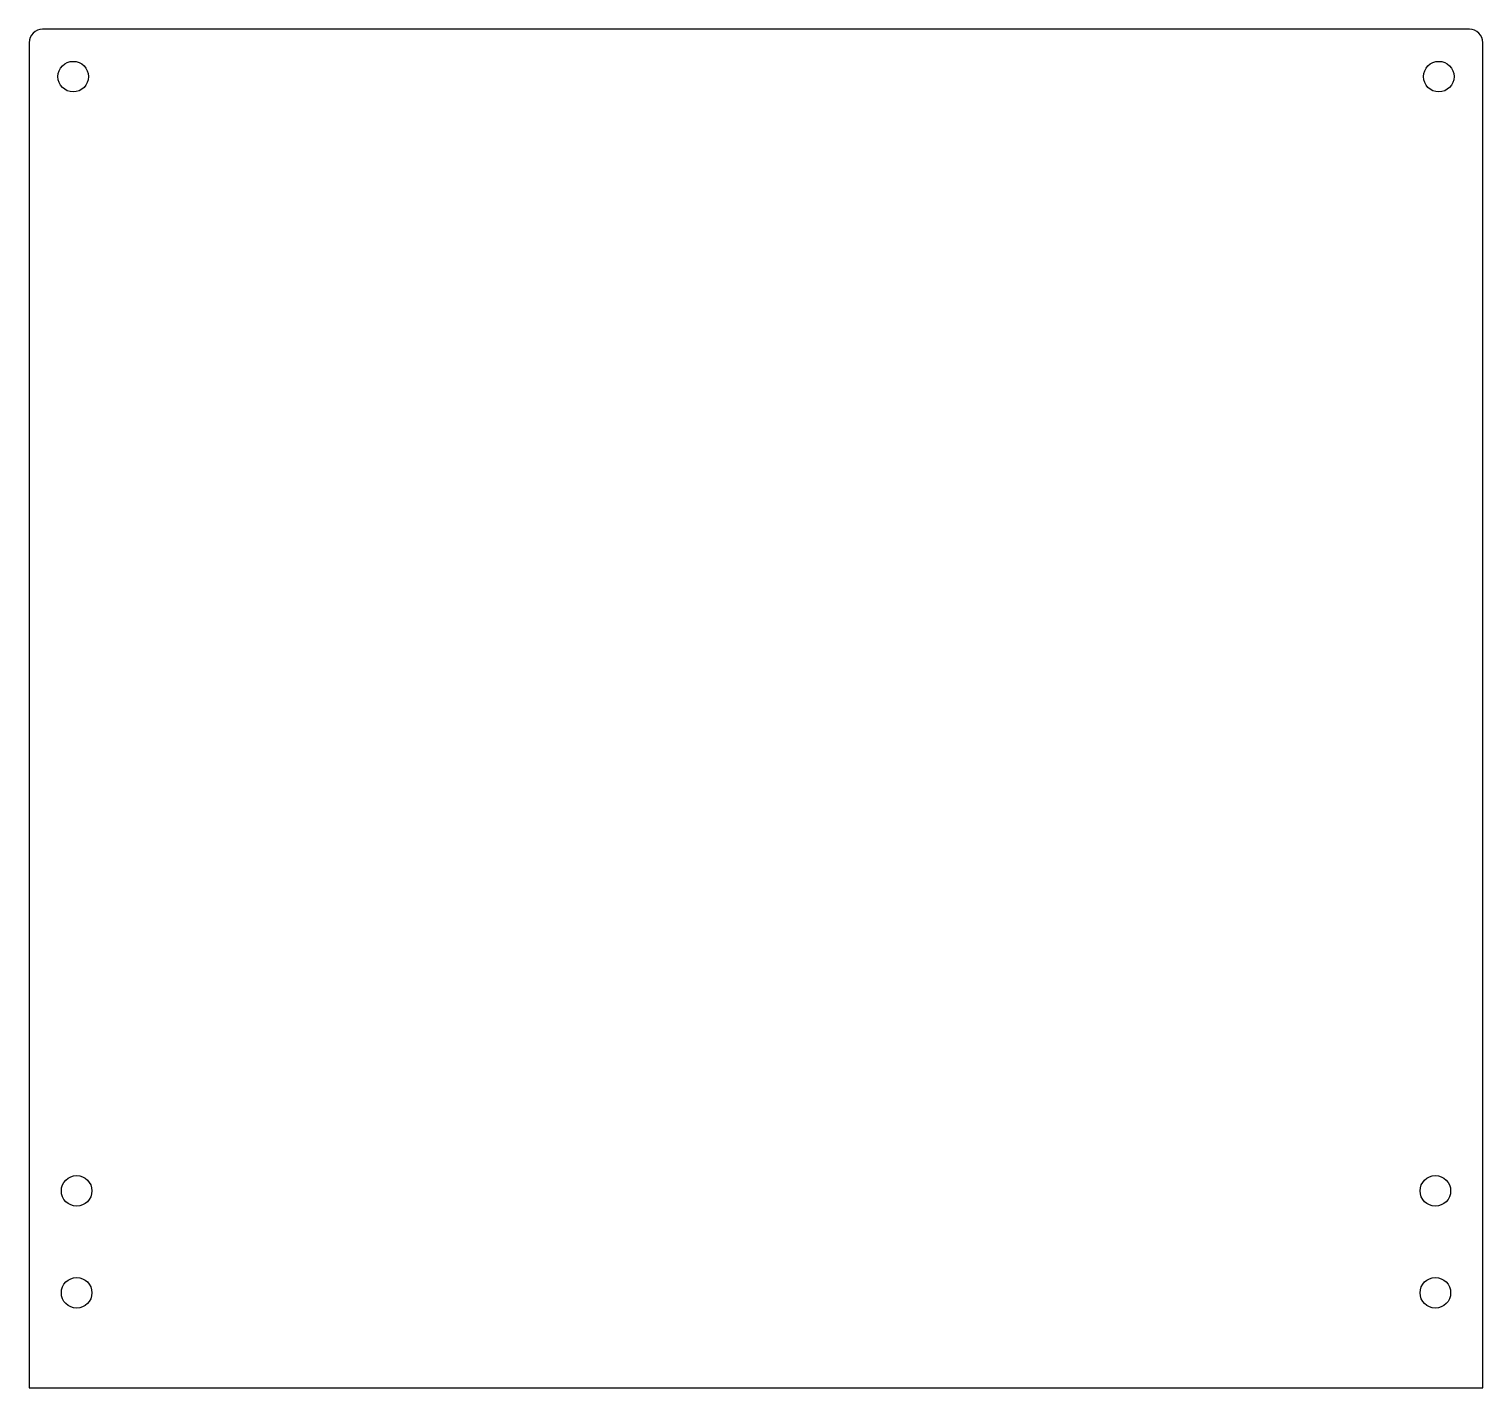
# Model space of a CAD drawing. Header units: millimetres. Extents: x 18 to 232, y 0 to 200.
import ezdxf

# ---------------------------------------------------------------- set-up
doc = ezdxf.new("R2010")
doc.units = ezdxf.units.MM
doc.layers.add('Sketch001', color=7, linetype='CONTINUOUS')

msp = doc.modelspace()

# ---------------------------------------------------------------- linework, layer by layer
at = {"layer": 'Sketch001'}
for p, q in [((230, 200), (20, 200)), ((18, 198), (18, 0)), ((232, 0), (232, 198)), ((18, 0), (232, 0))]:
    msp.add_line(p, q, dxfattribs=at)
for centre in [(24.5, 193), (225.5, 193), (25, 29), (225, 29), (25, 14), (225, 14)]:
    msp.add_circle(centre, 2.25, dxfattribs=at)
for centre, start, end in [((20, 198), 90, 180), ((230, 198), 0, 90)]:
    msp.add_arc(centre, 2, start, end, dxfattribs=at)

doc.saveas('drawing.dxf')
